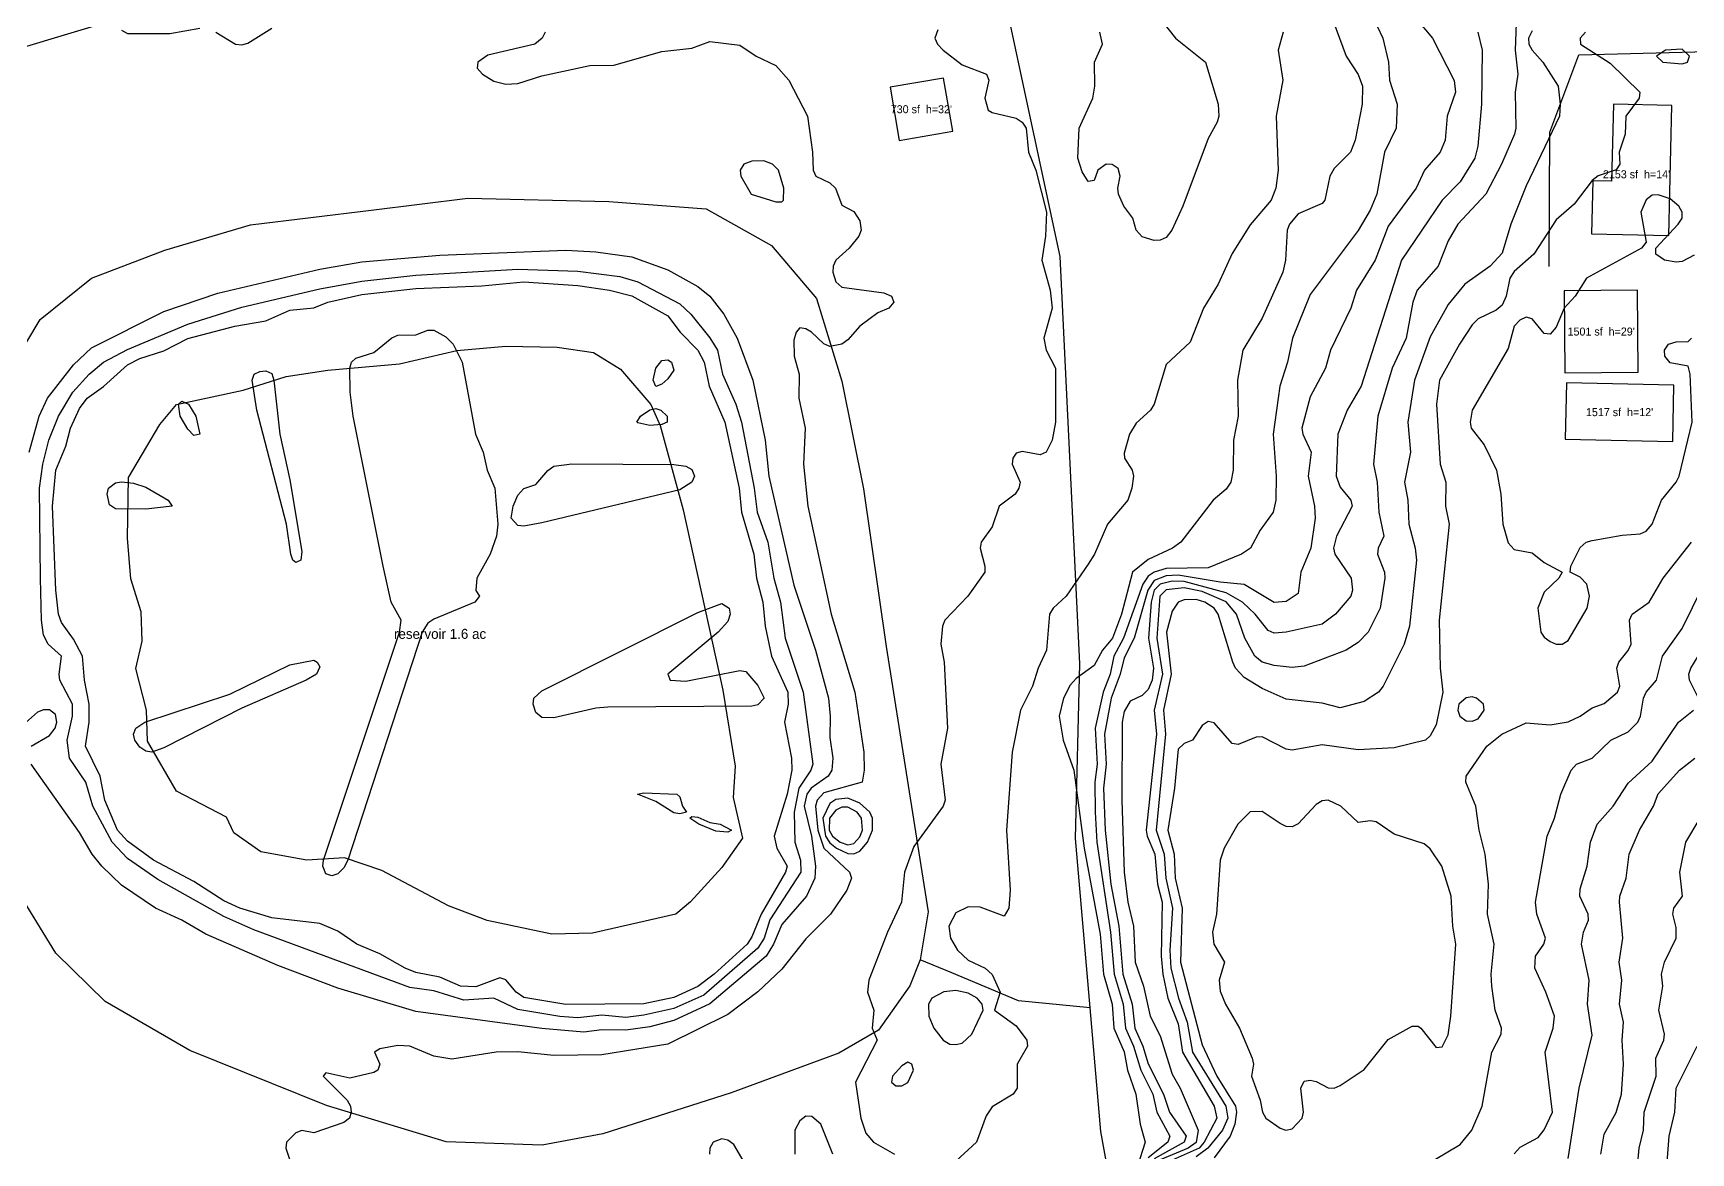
# Model space of a CAD drawing. Extents: x 425119 to 428731, y 1576976 to 1581037.
# Drawn here: x 426399 to 427228, y 1578910 to 1579470 of the extents above; entities that cross this region are included whole.
import ezdxf
from ezdxf.enums import TextEntityAlignment as Align

# ---------------------------------------------------------------- set-up
doc = ezdxf.new("R2010")
doc.units = 21
doc.header["$MEASUREMENT"] = 0
for name, color, linetype in [('A-BLDG-ANNO', 1, 'Continuous'), ('A-BLDG-FTPT', 1, 'Continuous'), ('C-ROAD-CNTR', 7, 'Continuous'), ('C-TOPO-MAJR', 3, 'Continuous'), ('C-TOPO-MINR', 8, 'Continuous'), ('C-WATR-ANNO', 5, 'Continuous'), ('C-WATR-BNDY', 5, 'Continuous')]:
    doc.layers.add(name, color=color, linetype=linetype)

msp = doc.modelspace()

# ---------------------------------------------------------------- linework, layer by layer
at = {"layer": 'A-BLDG-FTPT'}
for points, elevation in [([(426827.54, 1579442.88), (426832.16, 1579416.35), (426858.87, 1579420.95), (426854.22, 1579447.48)], 74.53), ([(427189.05, 1579434.43), (427188.18, 1579395.92), (427178.72, 1579396.16), (427178.12, 1579369.62), (427216.82, 1579368.77), (427218.3, 1579433.78)], 83.44), ([(427164.87, 1579300.07), (427201.4, 1579300.39), (427201.07, 1579341.45), (427164.51, 1579341.16)], 84.27), ([(427165, 1579266.94), (427218.74, 1579265.82), (427219.32, 1579294.03), (427165.58, 1579295.15)], 84.34)]:
    msp.add_lwpolyline(points, close=True, dxfattribs=dict(at, elevation=elevation))
at = {"layer": 'C-ROAD-CNTR'}
for points in [[(427108.41, 1578491.89), (427108.78, 1578538.1), (427098.24, 1578640.85), (427080.54, 1578706.01), (427040.62, 1578787.52), (427008.12, 1578822.8), (426972.92, 1578829.01), (426945.23, 1578852.96), (426932.84, 1578920.89), (426927.5, 1578982.7), (426920.15, 1579067.43), (426922.4, 1579154.65), (426912.56, 1579358.23), (426886.98, 1579477.87), (426835.08, 1579491.34), (426784.39, 1579502.77), (426774.26, 1579530.22), (426746.58, 1579652.16), (426755.35, 1579677.49)], [(425977.16, 1579446.97), (426002.37, 1579452.12), (426067.48, 1579455.15), (426348.35, 1579452.63), (426379.23, 1579458.4), (426478.76, 1579488.46), (426507.04, 1579493.42), (426558.02, 1579497.26), (426579.87, 1579498.95), (426633.01, 1579505.43), (426676.77, 1579518.8), (426728.12, 1579526.46), (426774.26, 1579530.22)], [(427156.98, 1579353.35), (427157.38, 1579420.43), (427171.79, 1579459.18), (427287.76, 1579462.02), (427559.86, 1579456.86), (427772.71, 1579439.12), (427801.5, 1579437.75)], [(426388.95, 1579303.59), (426402.85, 1579326.78), (426428.47, 1579347.53), (426465.07, 1579361.38), (426507.86, 1579374.07), (426568.26, 1579381.42), (426616.49, 1579387.38), (426687.03, 1579385.76), (426735.69, 1579382.12), (426768.32, 1579363.82), (426790.83, 1579337.25), (426803.45, 1579295.98), (426814.31, 1579242.17), (426825.61, 1579163.34), (426846.62, 1579030.67)], [(426927.5, 1578982.7), (426891.73, 1578986.26), (426858.4, 1579000.17), (426842.6, 1579006.77), (426837.36, 1578993.78), (426821.74, 1578971.62), (426802.01, 1578960.07), (426748.15, 1578940.17), (426683.95, 1578919.65), (426653.61, 1578914.01), (426605.71, 1578915.68), (426545.89, 1578933.86), (426477.49, 1578961.32), (426435.27, 1578985.94), (426410.6, 1579010.05), (426389.8, 1579044.1)], [(426846.62, 1579030.67), (426842.6, 1579006.77)]]:
    msp.add_lwpolyline(points, dxfattribs=at)
at = {"layer": 'C-TOPO-MAJR'}
for points, elevation in [([(426962.5, 1579477.16), (426970.15, 1579467.5), (426985.12, 1579455.5), (426991.46, 1579434.5), (426991.8, 1579428.5), (426990.99, 1579425.5), (426986.5, 1579417.23), (426973.89, 1579383.5), (426968.34, 1579371.5), (426965.5, 1579367.77), (426962.5, 1579366.45), (426959.5, 1579366.34), (426953.5, 1579368.1), (426953.5, 1579368.1), (426950.49, 1579371.5), (426948.94, 1579377.5), (426944.46, 1579383.5), (426941.76, 1579389.5), (426941.39, 1579392.5), (426942.62, 1579398.5), (426941.5, 1579402.2), (426938.5, 1579404.34), (426935.5, 1579404.43), (426931.32, 1579401.5), (426929.5, 1579396.26), (426926.5, 1579395.77), (426923.5, 1579400.67), (426921.31, 1579407.5), (426922.12, 1579422.5), (426928.86, 1579437.5), (426929.92, 1579443.5), (426929.79, 1579455.5), (426933.75, 1579464.5), (426932.36, 1579470.5)], 75), ([(426851.5, 1579471.6), (426849.94, 1579467.5), (426851.28, 1579464.5), (426854.08, 1579461.5), (426863.5, 1579454.12), (426875.72, 1579449.5), (426876.96, 1579446.5), (426874.94, 1579437.5), (426876.6, 1579431.5), (426878.5, 1579430.3), (426890.5, 1579427.46), (426893.5, 1579425.5), (426895.6, 1579422.5), (426896.73, 1579410.5), (426900.48, 1579401.5), (426905.69, 1579380.5), (426905.19, 1579368.5), (426903.46, 1579356.5), (426907.58, 1579341.5), (426908.62, 1579332.5), (426904.46, 1579317.5), (426905.49, 1579311.5), (426910.15, 1579302.5), (426910.25, 1579275.5), (426908.5, 1579266.55), (426905.5, 1579260.46), (426902.5, 1579259.2), (426893.5, 1579260.89), (426890.5, 1579259.9), (426888.9, 1579257.5), (426888.59, 1579254.5), (426892.54, 1579245.5), (426891.92, 1579242.5), (426890, 1579239.5), (426882.11, 1579233.5), (426878.5, 1579223.13), (426873.14, 1579215.5), (426872.64, 1579212.5), (426874.96, 1579203.5), (426874.9, 1579200.5), (426866.35, 1579188.5), (426854.91, 1579176.5), (426853.69, 1579173.5), (426852.93, 1579164.5), (426854.62, 1579155.5), (426856.22, 1579122.5), (426852.99, 1579104.5), (426855.14, 1579086.5), (426854.17, 1579083.5), (426839.5, 1579063.4), (426834.76, 1579050.5), (426833.23, 1579035.5), (426826.21, 1579020.5), (426816.89, 1578996.5), (426816.31, 1578990.5), (426819.4, 1578981.5), (426818.68, 1578972.5), (426821.02, 1578966.5), (426810.32, 1578945.5), (426812.86, 1578927.5), (426815.5, 1578920.1), (426819.29, 1578915.5), (426829.82, 1578909.5)], 75), ([(427121.39, 1579470.5), (427123.41, 1579461.5), (427123.16, 1579434.5), (427121.33, 1579413.5), (427119.79, 1579407.5), (427112.5, 1579395.54), (427103.5, 1579386.48), (427083.08, 1579356.5), (427062.95, 1579293.5), (427056.02, 1579281.5), (427051.31, 1579269.5), (427050.53, 1579248.5), (427052.5, 1579243), (427057.89, 1579236.5), (427058.45, 1579233.5), (427050.68, 1579218.5), (427049.15, 1579212.5), (427049.77, 1579209.5), (427057.96, 1579197.5), (427058.7, 1579191.5), (427057.82, 1579188.5), (427050.16, 1579179.5), (427043.5, 1579174.55), (427025.5, 1579170.47), (427019.5, 1579169.98), (427016.5, 1579171.36), (427010.08, 1579179.5), (427003.69, 1579185.5), (426995.5, 1579190.21), (426974.5, 1579195.9), (426968.5, 1579195.92), (426962.5, 1579194.51), (426959.54, 1579191.5), (426958.04, 1579185.5), (426956.69, 1579167.5), (426959.18, 1579152.5), (426958.47, 1579146.5), (426956.5, 1579141.87), (426953.5, 1579138.87), (426947.5, 1579136.06), (426944.5, 1579130.81), (426943.57, 1579125.5), (426943.34, 1579086.5), (426944.47, 1579050.5), (426946.46, 1579035.5), (426949.16, 1579023.5), (426950.12, 1579005.5), (426954.14, 1578993.5), (426957.51, 1578978.5), (426962.5, 1578968.78), (426968.5, 1578949.58), (426972.51, 1578942.5), (426981.52, 1578921.5), (426980.5, 1578915.44), (426976.51, 1578912.5), (426962.5, 1578906.71)], 80), ([(427182.77, 1578909.5), (427184.5, 1578919.53), (427190.5, 1578930.41), (427193.07, 1578939.5), (427194.14, 1578954.5), (427193.43, 1578966.5), (427194.05, 1578975.5), (427192.06, 1578984.5), (427193.31, 1578996.5), (427192.03, 1579005.5), (427193.71, 1579017.5), (427192.11, 1579035.5), (427192.32, 1579038.5), (427195.47, 1579047.5), (427196.98, 1579059.5), (427202.07, 1579071.5), (427209.05, 1579083.5), (427211.5, 1579089.61), (427222.16, 1579101.5), (427229.75, 1579107.5)], 80), ([(426798.96, 1578909.5), (426792.87, 1578924.5), (426788.5, 1578928.39), (426785.5, 1578928.56), (426782.5, 1578926.17), (426779.98, 1578921.5), (426779.88, 1578909.5)], 75), ([(426755.81, 1578903.5), (426749.5, 1578914.42), (426746.5, 1578916.56), (426743.5, 1578917.27), (426739.09, 1578915.5), (426737.51, 1578912.5), (426737.27, 1578909.5)], 75)]:
    msp.add_lwpolyline(points, dxfattribs=dict(at, elevation=elevation))
for points, elevation in [([(426545.5, 1579049.63), (426544, 1579053.5), (426544.43, 1579056.5), (426582.33, 1579170.5), (426583.17, 1579176.5), (426578.18, 1579185.5), (426574.19, 1579203.5), (426559.18, 1579278.5), (426557.67, 1579290.5), (426557.5, 1579302.53), (426558.38, 1579305.5), (426560.5, 1579307.52), (426569.5, 1579310.23), (426578.5, 1579317.61), (426581.5, 1579318.97), (426590.5, 1579319.11), (426596.5, 1579321.54), (426599.5, 1579321.39), (426605.5, 1579318.07), (426609.13, 1579314.5), (426613.69, 1579305.5), (426620.29, 1579269.5), (426624.17, 1579260.5), (426626.26, 1579251.5), (426629.97, 1579242.5), (426631.59, 1579224.5), (426630.88, 1579218.5), (426627.62, 1579209.5), (426621.08, 1579197.5), (426620.5, 1579191.25), (426622.31, 1579188.5), (426619.99, 1579185.5), (426599.5, 1579176.99), (426596.5, 1579175.02), (426593.67, 1579170.5), (426556.58, 1579056.5), (426554.5, 1579052.63), (426551.5, 1579049.66), (426548.5, 1579048.72), (426545.5, 1579049.63)], 70), ([(426530.5, 1579205.31), (426529.12, 1579206.5), (426528.12, 1579209.5), (426525.83, 1579224.5), (426510.99, 1579281.5), (426508.67, 1579296.5), (426509.78, 1579299.5), (426512.5, 1579300.82), (426515.5, 1579301.15), (426518.5, 1579299.87), (426519.59, 1579296.5), (426522.5, 1579269.5), (426527.5, 1579246.73), (426533.5, 1579210.88), (426533.1, 1579206.5), (426530.5, 1579205.31)], 70), ([(426710.5, 1579293.38), (426709.12, 1579296.5), (426710.5, 1579302.41), (426713.5, 1579306.34), (426716.5, 1579306.68), (426718.35, 1579305.5), (426719.5, 1579301.53), (426716.5, 1579297.16), (426713.5, 1579294.55), (426710.5, 1579293.38)], 70), ([(426479.5, 1579268.73), (426476.5, 1579271.95), (426472.69, 1579278.5), (426471.86, 1579284.5), (426473.5, 1579285.92), (426476.86, 1579284.5), (426480.64, 1579278.5), (426482.65, 1579269.5), (426479.5, 1579268.73)], 70), ([(426701.5, 1579275.12), (426700.92, 1579275.5), (426702.78, 1579278.5), (426707.5, 1579281.7), (426710.5, 1579282.32), (426712.95, 1579281.5), (426716.18, 1579278.5), (426716.21, 1579275.5), (426713.5, 1579274.37), (426707.5, 1579273.83), (426701.5, 1579275.12)], 70), ([(426641.5, 1579223.88), (426638.22, 1579227.5), (426639.18, 1579233.5), (426641.5, 1579239.03), (426644.5, 1579242.33), (426650.5, 1579244.28), (426656.5, 1579251.25), (426659.5, 1579253.4), (426668.5, 1579254.7), (426719.5, 1579254.32), (426725.5, 1579253.42), (426728.5, 1579251.75), (426729.84, 1579248.5), (426728.5, 1579245.42), (426722.5, 1579241.73), (426653.5, 1579225.09), (426644.5, 1579223.42), (426641.5, 1579223.88)], 70), ([(426440.5, 1579232.08), (426437.5, 1579234.09), (426436.31, 1579239.5), (426436.94, 1579242.5), (426440.5, 1579245.17), (426443.5, 1579245.61), (426449.5, 1579244.93), (426455.5, 1579242.93), (426466.73, 1579236.5), (426468.82, 1579233.5), (426455.5, 1579231.96), (426440.5, 1579232.08)], 70), ([(426653.5, 1579127.82), (426650.5, 1579130.3), (426649.1, 1579134.5), (426649.48, 1579137.5), (426653.5, 1579141.23), (426731.5, 1579180.3), (426743.5, 1579184.8), (426747.13, 1579182.5), (426747.62, 1579179.5), (426746.5, 1579175.82), (426741.63, 1579170.5), (426716.52, 1579149.5), (426717.66, 1579146.5), (426725.5, 1579146.08), (426752.5, 1579151.3), (426755.5, 1579150.77), (426761.5, 1579143.78), (426764.54, 1579137.5), (426761.5, 1579134.23), (426758.5, 1579133.57), (426686.5, 1579133.09), (426680.5, 1579132.5), (426659.5, 1579127.6), (426653.5, 1579127.82)], 70), ([(426452.5, 1579113.08), (426450.14, 1579116.5), (426449.38, 1579119.5), (426450.58, 1579122.5), (426455.1, 1579125.5), (426497.5, 1579139.57), (426527.5, 1579154.13), (426539.5, 1579156.47), (426541.22, 1579155.5), (426542.5, 1579153.2), (426540.85, 1579149.5), (426535.77, 1579146.5), (426503.5, 1579132.45), (426464.5, 1579112.75), (426458.5, 1579110.58), (426455.5, 1579111.07), (426452.5, 1579113.08)], 70), ([(426719.5, 1579080.27), (426710.5, 1579085.91), (426701.37, 1579089.5), (426704.5, 1579090.18), (426720.97, 1579089.5), (426722.5, 1579088.19), (426723.8, 1579083.5), (426725.76, 1579080.5), (426722.5, 1579079.76), (426719.5, 1579080.27)], 70), ([(426800.82, 1579062.5), (426806.5, 1579059.79), (426809.5, 1579059.7), (426812.5, 1579061.04), (426816.33, 1579065.5), (426818.69, 1579071.5), (426818.8, 1579077.5), (426817.51, 1579080.5), (426812.5, 1579085.07), (426806.5, 1579087.58), (426800.5, 1579086.85), (426797.5, 1579084.92), (426793.92, 1579077.5), (426795.27, 1579068.5), (426797.5, 1579065.13), (426800.82, 1579062.5)], 75), ([(426740.5, 1579071.07), (426732.01, 1579074.5), (426727.46, 1579077.5), (426728.5, 1579078.34), (426731.5, 1579078.02), (426737.5, 1579075.43), (426742.6, 1579074.5), (426748.25, 1579071.5), (426746.5, 1579070.53), (426740.5, 1579071.07)], 70)]:
    msp.add_lwpolyline(points, close=True, dxfattribs=dict(at, elevation=elevation))
at = {"layer": 'C-TOPO-MINR'}
for points, elevation in [([(427081.11, 1579488.5), (427098.65, 1579467.5), (427109.5, 1579446.27), (427110.16, 1579440.5), (427106.03, 1579428.5), (427105.02, 1579416.5), (427102.51, 1579410.5), (427094.64, 1579401.5), (427090.45, 1579392.5), (427076.5, 1579373.43), (427070.01, 1579356.5), (427060.61, 1579341.5), (427057.87, 1579332.5), (427047.66, 1579311.5), (427045.24, 1579302.5), (427037.5, 1579288.16), (427033.3, 1579272.5), (427033.8, 1579269.5), (427037.94, 1579260.5), (427036.49, 1579248.5), (427039.67, 1579233.5), (427040.07, 1579227.5), (427037.82, 1579212.5), (427032.91, 1579200.5), (427031.5, 1579189.86), (427025.5, 1579185.91), (427019.5, 1579185.36), (427004.5, 1579194.4), (426992.5, 1579195.43), (426971.5, 1579199.07), (426965.5, 1579198.58), (426959.5, 1579196.35), (426956.36, 1579191.5), (426949.54, 1579167.5), (426944.5, 1579157.67), (426942.58, 1579149.5), (426938.03, 1579137.5), (426934.72, 1579119.5), (426935.55, 1579104.5), (426934.26, 1579092.5), (426934.99, 1579071.5), (426937.9, 1579044.5), (426941.84, 1579023.5), (426943.94, 1578999.5), (426948.53, 1578984.5), (426949.82, 1578972.5), (426953.9, 1578963.5), (426956.5, 1578954.67), (426964.13, 1578939.5), (426967.2, 1578930.5), (426975.57, 1578918.5), (426974.6, 1578915.5), (426959.5, 1578907.27)], 79), ([(427048.86, 1579476.5), (427055.5, 1579458.5), (427061.5, 1579449.23), (427063.61, 1579443.5), (427063.54, 1579434.5), (427059.99, 1579416.5), (427057.67, 1579410.5), (427049.5, 1579402.33), (427047.26, 1579398.5), (427044.76, 1579386.5), (427043.5, 1579384.72), (427031.5, 1579379.61), (427027.14, 1579374.5), (427026.04, 1579371.5), (427025.13, 1579356.5), (427023.77, 1579350.5), (427013.5, 1579327.49), (427003.87, 1579311.5), (427001.15, 1579296.5), (427001.55, 1579278.5), (426999.19, 1579266.5), (426999, 1579251.5), (426997.8, 1579245.5), (426995.5, 1579242.06), (426989.04, 1579236.5), (426972.94, 1579215.5), (426968.67, 1579212.5), (426956.5, 1579206.87), (426948.7, 1579200.5), (426943.28, 1579179.5), (426938.64, 1579167.5), (426933.8, 1579161.5), (426929.5, 1579153.88), (426920.5, 1579147.36), (426917.5, 1579143.97), (426914.16, 1579137.5), (426912.11, 1579128.5), (426914, 1579116.5), (426919.4, 1579101.5), (426924.49, 1579062.5), (426932.5, 1579019.51), (426934.24, 1578999.5), (426938.63, 1578984.5), (426939.44, 1578972.5), (426944.5, 1578960.74), (426946.21, 1578951.5), (426950.42, 1578939.5), (426952.52, 1578924.5), (426955.1, 1578915.5), (426951.26, 1578903.5)], 77), ([(427140.67, 1579479.5), (427139.98, 1579461.5), (427141.26, 1579449.5), (427140.05, 1579440.5), (427140.24, 1579422.5), (427139.72, 1579419.5), (427133.12, 1579404.5), (427125.37, 1579389.5), (427111.24, 1579374.5), (427106.5, 1579366.05), (427101.44, 1579353.5), (427090.93, 1579341.5), (427088.78, 1579335.5), (427085.56, 1579317.5), (427078.46, 1579302.5), (427071.31, 1579278.5), (427069.17, 1579254.5), (427070.99, 1579245.5), (427071.77, 1579230.5), (427074.32, 1579218.5), (427071.49, 1579212.5), (427071.14, 1579209.5), (427074.6, 1579200.5), (427074.8, 1579197.5), (427072.47, 1579182.5), (427066.45, 1579170.5), (427061.5, 1579165.38), (427055.5, 1579161.55), (427034.5, 1579153.5), (427028.5, 1579152.79), (427019.5, 1579153.85), (427013.5, 1579155.53), (427009.85, 1579158.5), (427004.94, 1579167.5), (427000.72, 1579179.5), (426995.5, 1579185.63), (426983.5, 1579190.9), (426974.5, 1579192.71), (426965.5, 1579191.71), (426962.36, 1579188.5), (426960.92, 1579167.5), (426963.77, 1579149.5), (426959.51, 1579131.5), (426960.74, 1579119.5), (426955.6, 1579071.5), (426955.99, 1579068.5), (426959.91, 1579059.5), (426961.2, 1579044.5), (426963.57, 1579035.5), (426962.97, 1579008.5), (426963.81, 1578999.5), (426966.39, 1578987.5), (426971.5, 1578974.78), (426973.63, 1578960.5), (426989.54, 1578933.5), (426990.91, 1578927.5), (426984.57, 1578915.5), (426981.98, 1578912.5), (426962.5, 1578903.95)], 81), ([(426443.5, 1579471.43), (426446.5, 1579469.8), (426467.5, 1579469.83), (426482.5, 1579472.37)], 74), ([(426490.54, 1579470.5), (426500.38, 1579464.5), (426503.5, 1579464.08), (426506.5, 1579464.96), (426518.5, 1579472.43)], 74), ([(426655.16, 1579470.5), (426653.69, 1579467.5), (426649.95, 1579464.5), (426626.5, 1579458.99), (426621.55, 1579455.5), (426621.1, 1579452.5), (426623.91, 1579449.5), (426629.5, 1579445.9), (426635.5, 1579444.5), (426641.5, 1579444.85), (426653.5, 1579448.57), (426677.5, 1579453.81), (426689.5, 1579454), (426713.5, 1579460.76), (426728.5, 1579462.41), (426737.5, 1579465.76), (426752.5, 1579463.86), (426760.68, 1579458.5), (426770.5, 1579453.69), (426776.9, 1579446.5), (426786.29, 1579428.5), (426788.85, 1579410.5), (426789.05, 1579401.5), (426790.4, 1579398.5), (426797.5, 1579395.16), (426800.32, 1579392.5), (426803.5, 1579383.99), (426809.5, 1579380.85), (426812.5, 1579376.16), (426813.05, 1579371.5), (426811.95, 1579368.5), (426807.11, 1579362.5), (426800.42, 1579356.5), (426799.07, 1579353.5), (426798.99, 1579350.5), (426800.5, 1579345.67), (426803.5, 1579343), (426824.5, 1579340.18), (426828.29, 1579338.5), (426829.48, 1579335.5), (426826.94, 1579332.5), (426821.5, 1579330.07), (426812.5, 1579323.49), (426806.5, 1579316.59), (426803.5, 1579314.49), (426797.5, 1579313.37), (426794.5, 1579314.64), (426788.25, 1579320.5), (426785.5, 1579322.13), (426782.5, 1579322.56), (426780.61, 1579320.5), (426779.5, 1579316.4), (426779.65, 1579308.5), (426782.09, 1579299.5), (426781.87, 1579287.5), (426785.08, 1579272.5), (426784.21, 1579254.5), (426786.48, 1579233.5), (426798.07, 1579179.5), (426809.95, 1579140.5), (426814.38, 1579110.5), (426814.67, 1579101.5), (426813.58, 1579095.5), (426794.5, 1579090.11), (426791.06, 1579086.5), (426790.29, 1579083.5), (426791.42, 1579071.5), (426794.45, 1579062.5), (426807.24, 1579050.5), (426808.21, 1579047.5), (426805.92, 1579041.5), (426797.75, 1579029.5), (426785.5, 1579017.27), (426773.5, 1579002.06), (426761.5, 1578990.78), (426746.5, 1578979.38), (426716.5, 1578964.48), (426683.5, 1578959.16), (426659.5, 1578958.88), (426641.5, 1578960.64), (426630.73, 1578960.5), (426608.5, 1578957.09), (426599.5, 1578958.58), (426587.5, 1578963.5), (426581.5, 1578963.95), (426572.5, 1578962.27), (426569.81, 1578960.5), (426572.61, 1578954.5), (426571.53, 1578951.5), (426569.5, 1578950.33), (426557.5, 1578947.61), (426545.5, 1578950.15), (426544.19, 1578948.5), (426556.15, 1578936.5), (426557.79, 1578933.5), (426558.2, 1578930.5), (426557.4, 1578927.5), (426554.5, 1578925.42), (426539.5, 1578920.26), (426533.5, 1578921.44), (426530.5, 1578920.3), (426525.93, 1578915.5), (426525.58, 1578912.5), (426527.5, 1578906.5)], 74), ([(427023.97, 1579470.5), (427021.6, 1579461.5), (427023.91, 1579446.5), (427020.6, 1579428.5), (427021.54, 1579401.5), (427020.28, 1579392.5), (427018.09, 1579386.5), (427007.5, 1579374.18), (426998.5, 1579359.85), (426991.57, 1579344.5), (426984.24, 1579332.5), (426977.5, 1579315.53), (426965.5, 1579304.26), (426959.48, 1579284.5), (426957.79, 1579281.5), (426950.5, 1579274.99), (426947.21, 1579269.5), (426944.5, 1579260.02), (426944.79, 1579257.5), (426948.51, 1579251.5), (426949.29, 1579248.5), (426948.42, 1579242.5), (426946.3, 1579236.5), (426936.16, 1579224.5), (426929.71, 1579209.5), (426926.5, 1579204.47), (426915.54, 1579188.5), (426909.03, 1579182.5), (426907.27, 1579179.5), (426905.76, 1579161.5), (426901.6, 1579152.5), (426898.79, 1579143.5), (426892.76, 1579131.5), (426888.58, 1579110.5), (426885.71, 1579071.5), (426887.53, 1579041.5), (426886.85, 1579032.5), (426884.5, 1579028.47), (426872.5, 1579033.02), (426866.5, 1579033.21), (426860.5, 1579030.25), (426856.97, 1579023.5), (426857.67, 1579017.5), (426861.23, 1579011.5), (426866.5, 1579006.59), (426875.08, 1579002.5), (426878.5, 1578999.35), (426882.6, 1578990.5), (426879.75, 1578981.5), (426890.5, 1578973.72), (426895.98, 1578966.5), (426896.16, 1578963.5), (426891.04, 1578954.5), (426891.09, 1578942.5), (426889.13, 1578939.5), (426878.5, 1578933.15), (426875.5, 1578928.68), (426870.67, 1578915.5), (426860.5, 1578906.03)], 76), ([(427071.03, 1579473.5), (427073.87, 1579467.5), (427076.74, 1579455.5), (427077.19, 1579446.5), (427080.92, 1579434.5), (427080.43, 1579422.5), (427074.69, 1579410.5), (427070.79, 1579389.5), (427067.5, 1579381.38), (427061.5, 1579371.26), (427037.5, 1579339.23), (427028.6, 1579317.5), (427026.14, 1579305.5), (427022.29, 1579293.5), (427019.02, 1579269.5), (427020.45, 1579248.5), (427020.35, 1579236.5), (427019.08, 1579230.5), (427012.6, 1579221.5), (427007.61, 1579212.5), (427003.21, 1579209.5), (426986.5, 1579202.74), (426965.5, 1579202.35), (426959.5, 1579200.5), (426956.5, 1579198.52), (426953.94, 1579194.5), (426944.18, 1579167.5), (426939.34, 1579158.5), (426937.49, 1579149.5), (426934.01, 1579140.5), (426930.02, 1579122.5), (426930.99, 1579104.5), (426929.85, 1579095.5), (426929.98, 1579080.5), (426930.87, 1579065.5), (426937.77, 1579020.5), (426939.61, 1578999.5), (426944.09, 1578984.5), (426945.19, 1578972.5), (426949.15, 1578963.5), (426952.8, 1578951.5), (426958.94, 1578939.5), (426960.86, 1578930.5), (426967.35, 1578918.5), (426966.31, 1578915.5), (426956.5, 1578907.79)], 78), ([(427148.5, 1579471.15), (427146.64, 1579467.5), (427146.84, 1579464.5), (427148.4, 1579461.5), (427153.85, 1579455.5), (427161.52, 1579443.5), (427162.49, 1579434.5), (427162.13, 1579428.5), (427145.5, 1579393.61), (427137.85, 1579374.5), (427133.5, 1579360.03), (427127.5, 1579353.48), (427114.83, 1579344.5), (427106.5, 1579334.25), (427097.5, 1579318.14), (427089.6, 1579296.5), (427086.37, 1579275.5), (427087.64, 1579260.5), (427084.58, 1579245.5), (427086.26, 1579236.5), (427086.82, 1579224.5), (427090.03, 1579212.5), (427090.63, 1579206.5), (427087.14, 1579173.5), (427084.54, 1579164.5), (427074.03, 1579143.5), (427071.74, 1579140.5), (427064.5, 1579135.85), (427052.5, 1579132.61), (427043.5, 1579135.05), (427025.5, 1579136.93), (427013.5, 1579142.27), (427004.5, 1579147.86), (427000.21, 1579152.5), (426998.81, 1579155.5), (426991.46, 1579179.5), (426989.51, 1579182.5), (426984.9, 1579185.5), (426980.5, 1579186.76), (426974.5, 1579186.69), (426971.48, 1579185.5), (426968.5, 1579181.05), (426965.75, 1579170.5), (426968.07, 1579149.5), (426964.29, 1579131.5), (426965.13, 1579119.5), (426960.53, 1579071.5), (426964.47, 1579059.5), (426965.31, 1579047.5), (426968.71, 1579032.5), (426967.38, 1579011.5), (426967.87, 1579002.5), (426971.63, 1578987.5), (426975.96, 1578975.5), (426978.62, 1578960.5), (426995.39, 1578933.5), (426996.39, 1578927.5), (426993.66, 1578921.5), (426986.38, 1578912.5), (426980.5, 1578908.23)], 82), ([(427175.2, 1579470.5), (427172.53, 1579467.5), (427172.62, 1579464.5), (427187.5, 1579454.98), (427202.34, 1579440.5), (427201.96, 1579437.5), (427195.35, 1579428.5), (427195, 1579419.5), (427191.96, 1579410.5), (427192.33, 1579404.5), (427190.5, 1579401.68), (427181.5, 1579398.66), (427178.5, 1579396.33), (427169.5, 1579384.41), (427160.5, 1579376.64), (427149.34, 1579359.5), (427139.5, 1579350.77), (427137.27, 1579347.5), (427135.44, 1579338.5), (427133.5, 1579333.92), (427130.5, 1579331.41), (427121.5, 1579327.21), (427118.5, 1579324.18), (427112.08, 1579314.5), (427102.22, 1579296.5), (427100.65, 1579284.5), (427102.54, 1579254.5), (427105.36, 1579245.5), (427105.11, 1579233.5), (427107, 1579224.5), (427102.03, 1579176.5), (427102.48, 1579152.5), (427103.85, 1579140.5), (427100.5, 1579124.14), (427097.5, 1579118.65), (427095.09, 1579116.5), (427079.5, 1579112.66), (427061.5, 1579111.67), (427043.5, 1579114.2), (427028.5, 1579111.44), (427025.5, 1579112.09), (427013.5, 1579118.18), (427010.5, 1579117.94), (427001.5, 1579114.42), (426998.5, 1579114.9), (426989.5, 1579125.2), (426986.5, 1579125.83), (426983.5, 1579123.87), (426978.64, 1579116.5), (426974.5, 1579114.84), (426971.5, 1579112.05), (426969.69, 1579092.5), (426966.39, 1579071.5), (426969.49, 1579059.5), (426970.09, 1579047.5), (426973.46, 1579032.5), (426972.76, 1579005.5), (426983.5, 1578964.14), (426990.84, 1578948.5), (427000.13, 1578933.5), (427000.71, 1578930.5), (426999.84, 1578924.5), (426997.5, 1578918.5), (426989.5, 1578907.67)], 83), ([(427229.5, 1579358.9), (427223.5, 1579355.86), (427220.5, 1579355.41), (427214.59, 1579356.5), (427210.27, 1579359.5), (427210.32, 1579362.5), (427221.5, 1579374.5), (427223.38, 1579377.5), (427223.43, 1579380.5), (427221.78, 1579383.5), (427217.5, 1579387.1), (427211.5, 1579389.2), (427208.5, 1579388.89), (427205.5, 1579386.58), (427202.79, 1579380.5), (427205.43, 1579365.5), (427203.14, 1579362.5), (427175.7, 1579347.5), (427169.99, 1579338.5), (427164.43, 1579332.5), (427160.5, 1579322.94), (427157.5, 1579319.43), (427154.5, 1579319.76), (427148.5, 1579327.14), (427145.5, 1579327.89), (427142.29, 1579326.5), (427139.5, 1579323.49), (427136.5, 1579312.34), (427118.48, 1579281.5), (427117.46, 1579275.5), (427118.03, 1579272.5), (427124.5, 1579264.19), (427130.59, 1579251.5), (427132.76, 1579239.5), (427133.75, 1579224.5), (427136.5, 1579215.08), (427139.5, 1579211.89), (427148.5, 1579210.19), (427154.5, 1579205.26), (427163.39, 1579200.5), (427161.73, 1579197.5), (427154.5, 1579190.47), (427151.24, 1579182.5), (427152.72, 1579170.5), (427154.5, 1579167.92), (427157.5, 1579165.91), (427160.5, 1579164.57), (427163.5, 1579164.54), (427166.5, 1579166.39), (427175.97, 1579182.5), (427177.14, 1579188.5), (427175.71, 1579194.5), (427172.5, 1579198.01), (427167.54, 1579200.5), (427167.74, 1579203.5), (427172.5, 1579212.9), (427175.5, 1579215.42), (427178.5, 1579216.26), (427193.5, 1579219.03), (427202.5, 1579219.59), (427205.5, 1579220.95), (427208.43, 1579224.5), (427213.17, 1579236.5), (427220.5, 1579245.52), (427221.88, 1579248.5), (427228.43, 1579275.5), (427227.37, 1579299.5), (427226.5, 1579303.55), (427217.5, 1579305.13), (427214.85, 1579308.5), (427214.58, 1579311.5), (427216.61, 1579314.5), (427220.5, 1579315.69), (427226.5, 1579315.74), (427228.07, 1579317.5)], 84), ([(426397.29, 1579260.5), (426402.34, 1579278.5), (426406.42, 1579287.5), (426419.5, 1579304.15), (426428.5, 1579312.61), (426464.5, 1579330.73), (426491.5, 1579339.99), (426542.5, 1579351.92), (426563.5, 1579355.63), (426602.5, 1579358.91), (426665.5, 1579361.44), (426680.5, 1579360.7), (426698.5, 1579358.05), (426716.5, 1579351.57), (426731.5, 1579343.26), (426737.5, 1579338.43), (426744.48, 1579329.5), (426751.17, 1579317.5), (426759.02, 1579296.5), (426765.15, 1579266.5), (426766.92, 1579248.5), (426779.5, 1579194.07), (426790.33, 1579161.5), (426796.71, 1579137.5), (426797.68, 1579128.5), (426797.5, 1579117.84), (426798.87, 1579107.5), (426798.41, 1579101.5), (426796.55, 1579098.5), (426788.17, 1579092.5), (426785.98, 1579089.5), (426784.66, 1579083.5), (426788.23, 1579068.5), (426790.29, 1579053.5), (426790, 1579047.5), (426785.73, 1579038.5), (426773.5, 1579024.41), (426769.28, 1579014.5), (426765.61, 1579008.5), (426737.5, 1578984.76), (426719.5, 1578976.37), (426707.5, 1578973.16), (426695.5, 1578971.58), (426683.5, 1578971.64), (426674.5, 1578970.59), (426653.5, 1578972.34), (426653.5, 1578972.34), (426590.5, 1578980.83), (426551.5, 1578992.49), (426521.5, 1579003.85), (426485.5, 1579019.51), (426473.5, 1579026.52), (426460.39, 1579032.5), (426443.5, 1579044.1), (426433.65, 1579053.5), (426428.77, 1579059.5), (426422.5, 1579070.31), (426398.35, 1579104.5)], 73), ([(427099.26, 1578906.5), (427112.5, 1578914.44), (427118.35, 1578921.5), (427123.49, 1578933.5), (427128.3, 1578960.5), (427133.03, 1578969.5), (427133.13, 1578972.5), (427130.05, 1578981.5), (427128.26, 1578993.5), (427127.97, 1578999.5), (427129.47, 1579014.5), (427126.21, 1579029.5), (427126.58, 1579044.5), (427124.93, 1579059.5), (427122.02, 1579071.5), (427120.37, 1579083.5), (427115.25, 1579095.5), (427115.56, 1579098.5), (427125.81, 1579113.5), (427133.34, 1579119.5), (427145.5, 1579125.23), (427157.5, 1579124.12), (427166.5, 1579125.72), (427172.5, 1579128.47), (427178.5, 1579132.76), (427184.5, 1579134.9), (427191.19, 1579140.5), (427192.29, 1579143.5), (427190.85, 1579152.5), (427191.73, 1579155.5), (427196.5, 1579161.36), (427197.93, 1579164.5), (427197.13, 1579176.5), (427198.47, 1579179.5), (427206.94, 1579185.5), (427214.02, 1579197.5), (427228.13, 1579215.5)], 83), ([(427139.5, 1578909.68), (427142.5, 1578913.12), (427151.5, 1578917.9), (427154.5, 1578921.76), (427158.65, 1578930.5), (427155.03, 1578960.5), (427158.95, 1578972.5), (427159.56, 1578978.5), (427155.34, 1578990.5), (427149.79, 1579002.5), (427150.17, 1579008.5), (427154.36, 1579014.5), (427155.09, 1579017.5), (427150.87, 1579029.5), (427150.09, 1579035.5), (427155.95, 1579068.5), (427159.62, 1579077.5), (427162.73, 1579089.5), (427167.99, 1579101.5), (427170.7, 1579104.5), (427178.5, 1579107.45), (427187.77, 1579116.5), (427196.5, 1579120.72), (427201.21, 1579125.5), (427202.57, 1579128.5), (427204.14, 1579137.5), (427205.5, 1579140.56), (427210.65, 1579146.5), (427213.66, 1579158.5), (427223.5, 1579172.35), (427238.74, 1579203.5)], 82), ([(427231.53, 1579137.5), (427227.1, 1579146.5), (427226.8, 1579149.5), (427227.73, 1579152.5), (427240.68, 1579173.5)], 81), ([(426398.22, 1579113.5), (426407.5, 1579118.92), (426410.25, 1579122.5), (426411.12, 1579125.5), (426410.5, 1579129.34), (426407.5, 1579131.73), (426404.5, 1579131.72), (426401.5, 1579130.49), (426395.5, 1579125.14)], 73), ([(427166.5, 1578907.41), (427171.95, 1578942.5), (427178.5, 1578968.98), (427176.15, 1578984.5), (427176.99, 1578996.5), (427173.14, 1579014.5), (427174.06, 1579020.5), (427176.68, 1579026.5), (427176.48, 1579029.5), (427172.27, 1579038.5), (427172.5, 1579042.26), (427175.92, 1579053.5), (427177.61, 1579065.5), (427180.88, 1579074.5), (427188.97, 1579083.5), (427196.5, 1579094.99), (427208.5, 1579106.02), (427221.57, 1579125.5), (427229.11, 1579131.5)], 81), ([(427201.07, 1578903.5), (427201.87, 1578912.5), (427204.13, 1578921.5), (427204.48, 1578930.5), (427210.41, 1578948.5), (427210.33, 1578957.5), (427214.35, 1578966.5), (427214.63, 1578969.5), (427211.71, 1578981.5), (427213.72, 1578993.5), (427213.14, 1578999.5), (427214.66, 1579005.5), (427220.5, 1579017.5), (427220.5, 1579022.89), (427218.72, 1579029.5), (427219.21, 1579032.5), (427223.65, 1579038.5), (427222.26, 1579050.5), (427225.29, 1579065.5), (427232.5, 1579077.53)], 79), ([(427215.14, 1578894.5), (427216.98, 1578918.5), (427219.74, 1578930.5), (427220.52, 1578942.5), (427230.96, 1578963.5)], 78)]:
    msp.add_lwpolyline(points, dxfattribs=dict(at, elevation=elevation))
for points, elevation in [([(427213.74, 1579455.5), (427223.5, 1579454.66), (427226.04, 1579455.5), (427227.09, 1579458.5), (427223.5, 1579461.96), (427215.19, 1579461.5), (427210.6, 1579458.5), (427213.74, 1579455.5)], 84), ([(426767.84, 1579386.5), (426770.5, 1579385.58), (426773.5, 1579385.63), (426774.3, 1579386.5), (426774.51, 1579392.5), (426771.85, 1579401.5), (426768.87, 1579404.5), (426764.5, 1579406.14), (426758.5, 1579405.99), (426754.49, 1579404.5), (426752.59, 1579401.5), (426752.92, 1579398.5), (426758.13, 1579389.5), (426767.84, 1579386.5)], 74), ([(426662.5, 1578978.41), (426641.5, 1578981.86), (426629.5, 1578987.47), (426614.5, 1578986.54), (426599.5, 1578991.21), (426587.5, 1578992.84), (426509.5, 1579021.76), (426494.5, 1579028.34), (426461.5, 1579046.84), (426446.5, 1579057.42), (426438.73, 1579065.5), (426429.07, 1579083.5), (426425.55, 1579095.5), (426417.35, 1579107.5), (426416.19, 1579116.5), (426418.97, 1579128.5), (426418.88, 1579134.5), (426412.62, 1579146.5), (426412.21, 1579149.5), (426413.45, 1579158.5), (426406.85, 1579164.5), (426404.5, 1579168.98), (426403.46, 1579176.5), (426402.92, 1579197.5), (426402.51, 1579242.5), (426404.09, 1579254.5), (426407.15, 1579266.5), (426411.93, 1579278.5), (426419.04, 1579290.5), (426427.23, 1579299.5), (426434.5, 1579305.41), (426446.5, 1579311.78), (426476.5, 1579324.51), (426503.5, 1579332.89), (426542.5, 1579342.11), (426563.5, 1579345.93), (426590.5, 1579348.93), (426641.5, 1579351.92), (426671.5, 1579351.03), (426692.5, 1579348.24), (426701.5, 1579345.66), (426722.5, 1579334.65), (426727.9, 1579329.5), (426737.5, 1579317.66), (426741.26, 1579311.5), (426743.87, 1579299.5), (426750.43, 1579284.5), (426753.28, 1579275.5), (426759.68, 1579242.5), (426761.08, 1579230.5), (426766.51, 1579215.5), (426769.38, 1579197.5), (426772.77, 1579185.5), (426775.06, 1579167.5), (426784.12, 1579140.5), (426788.89, 1579104.5), (426787.99, 1579101.5), (426781.91, 1579092.5), (426779.58, 1579080.5), (426780.03, 1579065.5), (426782.83, 1579056.5), (426782.97, 1579050.5), (426767.5, 1579026.71), (426764.57, 1579017.5), (426761.5, 1579012.56), (426734.5, 1578989.07), (426719.5, 1578982.41), (426704.5, 1578978.97), (426695.5, 1578977.93), (426683.5, 1578979.06), (426671.5, 1578977.78), (426662.5, 1578978.41)], 72), ([(426665.5, 1578984.35), (426644.5, 1578987.96), (426640.65, 1578990.5), (426635.5, 1578996.77), (426632.5, 1578997.77), (426620.5, 1578993.23), (426612.78, 1578993.5), (426602.5, 1578998.01), (426590.5, 1579000.4), (426585.16, 1579002.5), (426572.5, 1579009.78), (426560.98, 1579014.5), (426551.5, 1579020.97), (426542.5, 1579024.88), (426518.5, 1579027.63), (426502.59, 1579032.5), (426494.5, 1579036.27), (426479.5, 1579045.9), (426459.35, 1579056.5), (426446.5, 1579066.06), (426441.49, 1579071.5), (426435.1, 1579086.5), (426432.84, 1579098.5), (426425.37, 1579113.5), (426427.26, 1579125.5), (426427.25, 1579134.5), (426424.93, 1579146.5), (426423.94, 1579158.5), (426419.5, 1579167.02), (426413.5, 1579175.35), (426411.92, 1579179.5), (426410.57, 1579191.5), (426408.95, 1579233.5), (426410.54, 1579251.5), (426415.65, 1579263.5), (426417.97, 1579272.5), (426422.5, 1579282.3), (426426.3, 1579287.5), (426434.5, 1579293.27), (426446.5, 1579304.14), (426452.5, 1579307.34), (426464.5, 1579311.18), (426476.5, 1579317.36), (426500.03, 1579323.5), (426515.5, 1579326.17), (426527.5, 1579331.41), (426539.5, 1579332.66), (426546.54, 1579335.5), (426563.5, 1579339.37), (426590.5, 1579342.29), (426623.5, 1579343.59), (426644.5, 1579345.65), (426671.5, 1579343.78), (426687.3, 1579341.5), (426698.5, 1579338.63), (426716.5, 1579328.68), (426722.56, 1579320.5), (426731.5, 1579311.44), (426734.67, 1579305.5), (426737.18, 1579293.5), (426745.03, 1579275.5), (426752.07, 1579242.5), (426753.34, 1579230.5), (426759.44, 1579209.5), (426760.76, 1579197.5), (426763.92, 1579185.5), (426765.05, 1579173.5), (426768.33, 1579158.5), (426776.41, 1579140.5), (426776.57, 1579134.5), (426774.85, 1579125.5), (426778.32, 1579107.5), (426778.45, 1579101.5), (426776.19, 1579089.5), (426769.62, 1579068.5), (426771.02, 1579062.5), (426776.18, 1579053.5), (426775.32, 1579050.5), (426763.15, 1579029.5), (426758.5, 1579018.22), (426756.07, 1579014.5), (426739.7, 1578999.5), (426731.5, 1578993.4), (426719.5, 1578987.96), (426704.5, 1578984.67), (426665.5, 1578984.35)], 71), ([(427112.26, 1579128.5), (427115.5, 1579126.15), (427118.5, 1579125.99), (427121.5, 1579127.19), (427124.56, 1579131.5), (427124.08, 1579134.5), (427120.57, 1579137.5), (427118.5, 1579138.2), (427115.5, 1579137.71), (427111.89, 1579134.5), (427111.28, 1579131.5), (427112.26, 1579128.5)], 84), ([(427025.43, 1578921.5), (427028.5, 1578922.2), (427033.45, 1578927.5), (427034.15, 1578930.5), (427032.81, 1578942.5), (427034.5, 1578946.09), (427037.5, 1578946.63), (427040.5, 1578945.82), (427046.5, 1578942.67), (427049.5, 1578942.5), (427052.5, 1578943.89), (427064.5, 1578951.92), (427076.5, 1578966.93), (427088.5, 1578973.47), (427091.5, 1578973.54), (427092.83, 1578972.5), (427100.5, 1578962.88), (427103.5, 1578963.2), (427106.5, 1578969.22), (427107.77, 1578978.5), (427110.33, 1579014.5), (427108.84, 1579023.5), (427108.03, 1579038.5), (427103.29, 1579053.5), (427097.5, 1579062.19), (427094.5, 1579064.77), (427079.5, 1579069.54), (427070.5, 1579075.73), (427067.5, 1579076.27), (427061.5, 1579075.4), (427052.82, 1579083.5), (427046.5, 1579086.56), (427043.5, 1579086.23), (427040.5, 1579084.41), (427031.5, 1579074.68), (427028.5, 1579073.27), (427025.5, 1579073.34), (427022.5, 1579074.78), (427013.5, 1579080.93), (427007.5, 1579080.72), (427001.42, 1579074.5), (426994.6, 1579062.5), (426992.51, 1579056.5), (426990.63, 1579029.5), (426988.68, 1579020.5), (426989.43, 1579014.5), (426994.64, 1579005.5), (426992.03, 1578996.5), (426992.5, 1578991.12), (426995.18, 1578984.5), (427002.23, 1578972.5), (427008.58, 1578957.5), (427009.23, 1578954.5), (427008.23, 1578948.5), (427012.59, 1578936.5), (427013.66, 1578930.5), (427015.33, 1578927.5), (427022.5, 1578922.49), (427025.43, 1578921.5)], 84), ([(426802.58, 1579065.5), (426806.5, 1579064.27), (426809.5, 1579064.94), (426812.5, 1579068.18), (426813.72, 1579071.5), (426813.25, 1579077.5), (426811.1, 1579080.5), (426806.5, 1579083.08), (426803.5, 1579083.03), (426800.5, 1579081.56), (426797.31, 1579077.5), (426797.06, 1579071.5), (426798.75, 1579068.5), (426802.58, 1579065.5)], 76), ([(426854.1, 1578966.5), (426857.5, 1578964.63), (426860.5, 1578964.3), (426863.5, 1578965.1), (426868.47, 1578969.5), (426874.05, 1578981.5), (426873.5, 1578984.5), (426871.15, 1578987.5), (426866.5, 1578990.11), (426860.5, 1578991.34), (426854.5, 1578990.77), (426848.34, 1578987.5), (426846.73, 1578984.5), (426846.95, 1578978.5), (426849.46, 1578972.5), (426854.1, 1578966.5)], 76), ([(426828.2, 1578945.5), (426830.5, 1578943.72), (426833.5, 1578943.71), (426836.5, 1578945.31), (426839.31, 1578951.5), (426838.42, 1578954.5), (426836.5, 1578955.55), (426833.5, 1578953.8), (426828.75, 1578948.5), (426828.2, 1578945.5)], 76)]:
    msp.add_lwpolyline(points, close=True, dxfattribs=dict(at, elevation=elevation))
at = {"layer": 'C-WATR-BNDY'}
msp.add_lwpolyline([(426743.43, 1579052.93), (426727.81, 1579035.75), (426720.49, 1579029.46), (426678.81, 1579020.11), (426658.51, 1579019.58), (426626.19, 1579026.36), (426606.93, 1579033.64), (426573.59, 1579051.36), (426554.84, 1579057.62), (426536.07, 1579056.57), (426513.14, 1579060.74), (426499.6, 1579070.13), (426495.95, 1579077.94), (426470.92, 1579090.96), (426456.35, 1579115.95), (426455.84, 1579131.59), (426450.61, 1579152.42), (426453.74, 1579166), (426453.21, 1579180.59), (426448.02, 1579197.24), (426446.45, 1579217.57), (426446.98, 1579247.79), (426462.6, 1579274.35), (426470.93, 1579284.26), (426504.29, 1579291.55), (426525.66, 1579298.33), (426546.49, 1579301.44), (426582.42, 1579304.57), (426611.1, 1579311.35), (426635.58, 1579313.42), (426661.1, 1579312.9), (426679.33, 1579310.32), (426692.88, 1579301.98), (426708.01, 1579284.26), (426712.69, 1579273.83), (426724.14, 1579231.62), (426743.96, 1579141.5), (426750.21, 1579103.47), (426749.16, 1579087.84), (426753.85, 1579067.52), (426743.43, 1579052.93)], close=True, dxfattribs=at)

# ---------------------------------------------------------------- texts
at = {"layer": 'A-BLDG-ANNO'}
for s, p in [("730 sf  h=32'", (426843.2, 1579431.91)), ("2153 sf  h=14'", (427200.63, 1579399.4)), ("1501 sf  h=29'", (427182.96, 1579320.77)), ("1517 sf  h=12'", (427192.16, 1579280.49))]:
    msp.add_text(s, height=4, dxfattribs=at).set_placement(p, align=Align.MIDDLE_CENTER)
at = {"layer": 'C-WATR-ANNO'}
msp.add_text('reservoir 1.6 ac', height=5, dxfattribs=at).set_placement((426602.64, 1579169.66), align=Align.MIDDLE_CENTER)

doc.saveas('drawing.dxf')
